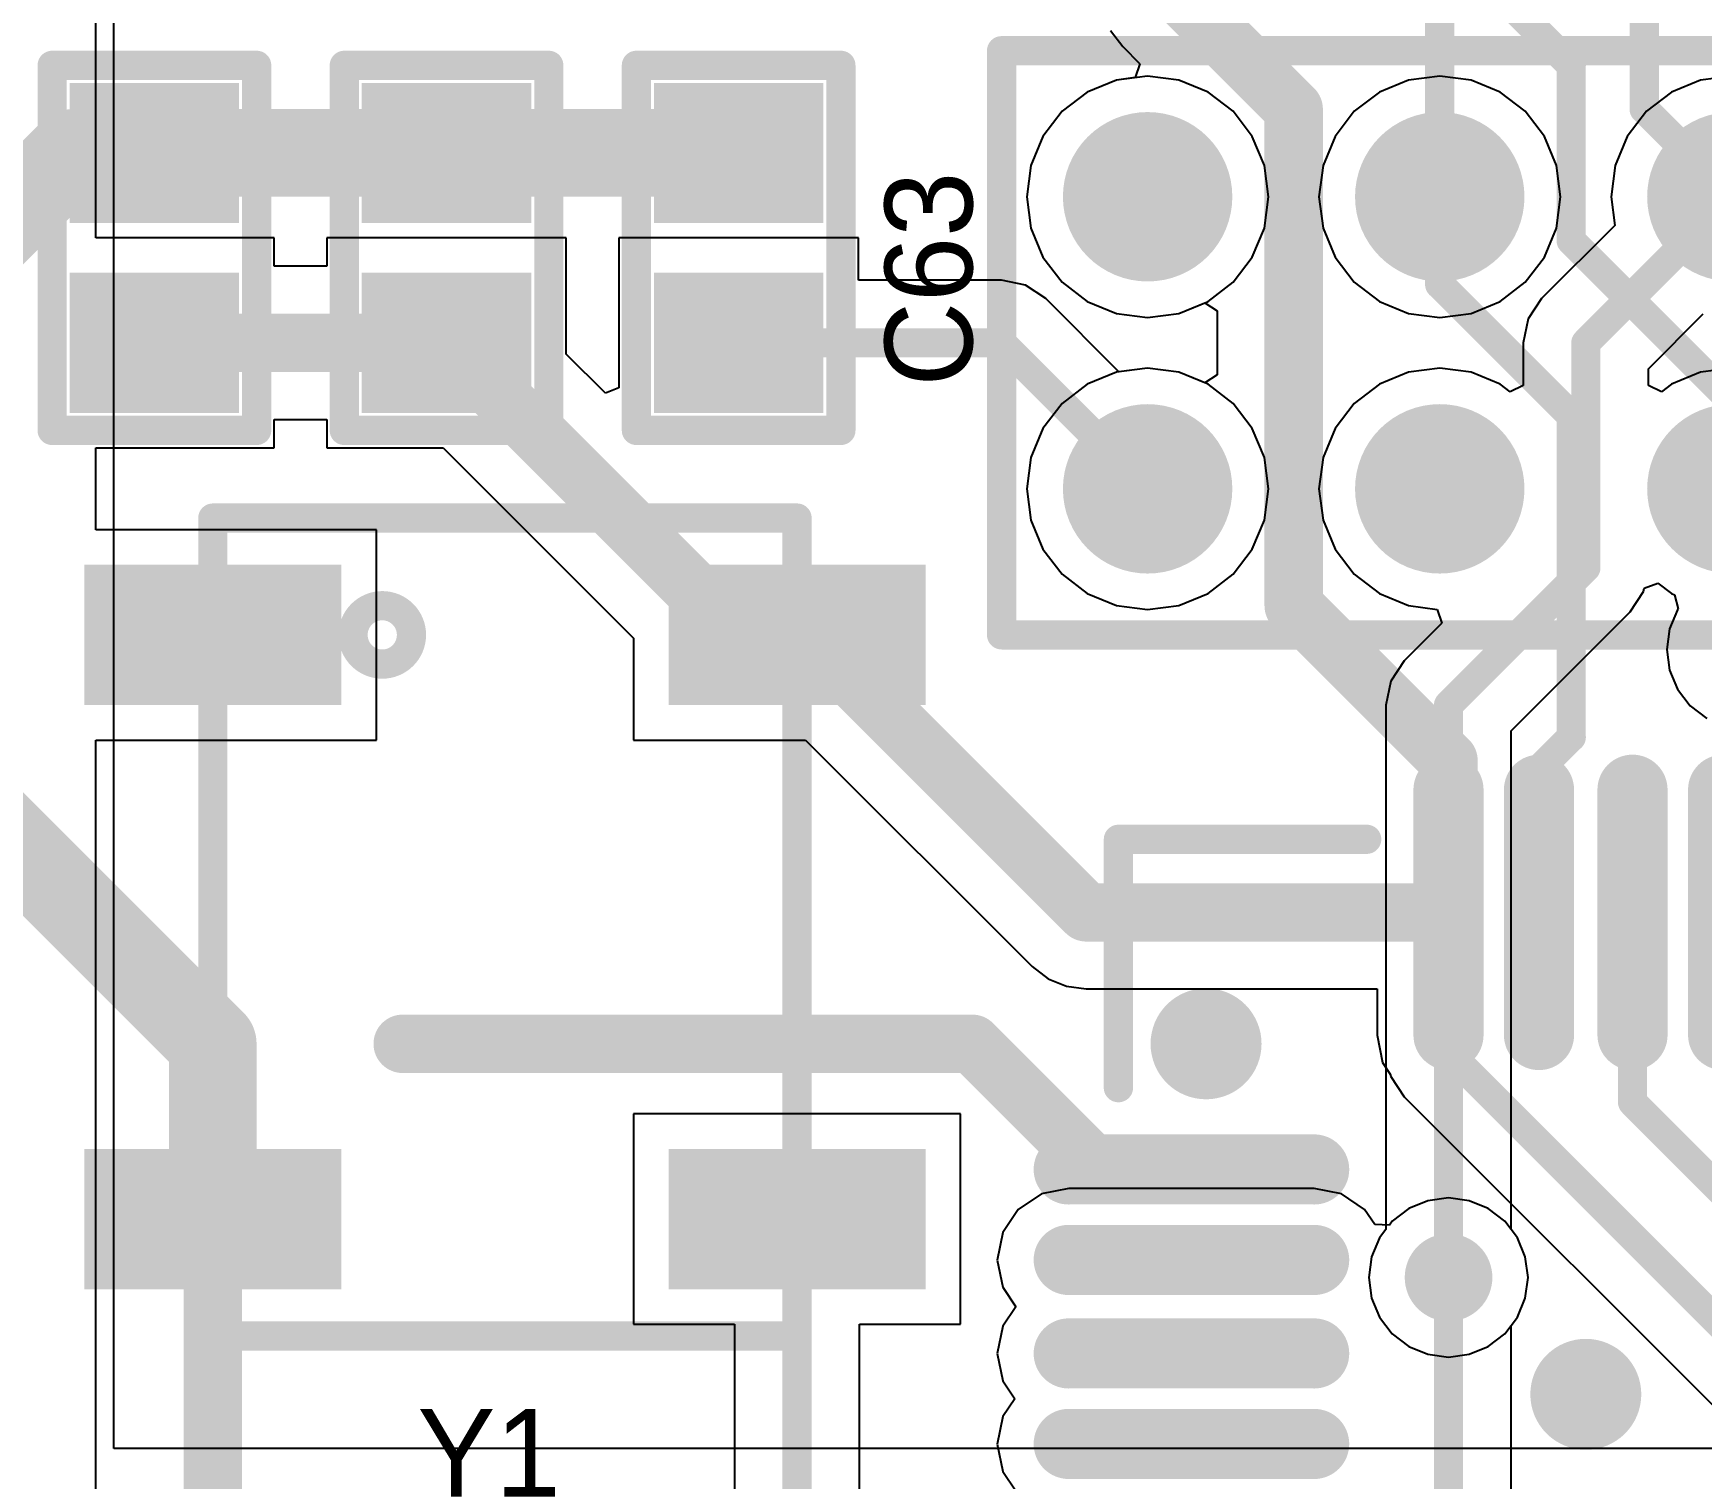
# Model space of a CAD drawing. Extents: x 1012 to 1122, y 1012 to 1122.
# Drawn here: x 1050.51 to 1065.01, y 1079.27 to 1091.84 of the extents above; entities that cross this region are included whole.
import ezdxf

# ---------------------------------------------------------------- set-up
doc = ezdxf.new("R2010")
doc.units = 0
doc.layers.get('0').update_dxf_attribs({"linetype": 'CONTINUOUS'})
for name, color, linetype in [('BOTTOMLAYER', 5, 'CONTINUOUS'), ('BOTTOMSOLDER', 6, 'CONTINUOUS'), ('MULTILAYER', 9, 'CONTINUOUS'), ('TOPLAYER', 1, 'CONTINUOUS'), ('TOPOVERLAY', 2, 'CONTINUOUS'), ('TOPPASTE', 8, 'CONTINUOUS'), ('TOPSOLDER', 216, 'CONTINUOUS')]:
    doc.layers.add(name, color=color, linetype=linetype)

# ---------------------------------------------------------------- blocks, each defined once
blk = doc.blocks.new('CC0603_68')
at = {"layer": 'TOPLAYER'}
for points in [[(-0.508, -0.635), (0.508, -0.635), (-0.508, 0.635), (0.508, 0.635)], [(1.143, -0.635), (2.159, -0.635), (1.143, 0.635), (2.159, 0.635)]]:
    blk.add_solid(points, dxfattribs=at)
at = {"layer": 'TOPOVERLAY', "const_width": 0.254}
for points in [[(-0.762, -0.889), (-0.762, 0.889)], [(-0.508, 0.889), (-0.762, 0.889)], [(2.413, 0.889), (-0.508, 0.889)], [(2.413, -0.889), (2.413, 0.889)], [(2.413, -0.889), (-0.762, -0.889)]]:
    blk.add_lwpolyline(points, dxfattribs=at)
at = {"layer": 'TOPOVERLAY', "const_width": 0.127}
for points in [[(-0.8255, 0.889, 1), (-0.6985, 0.889, 1)], [(-0.8255, 0.889, 1), (-0.6985, 0.889, 1)], [(-0.5715, 0.889, 1), (-0.4445, 0.889, 1)], [(-0.5715, 0.889, 1), (-0.4445, 0.889, 1)], [(2.3495, 0.889, 1), (2.4765, 0.889, 1)], [(2.3495, 0.889, 1), (2.4765, 0.889, 1)], [(-0.8255, -0.889, 1), (-0.6985, -0.889, 1)], [(-0.8255, -0.889, 1), (-0.6985, -0.889, 1)], [(2.3495, -0.889, 1), (2.4765, -0.889, 1)], [(2.3495, -0.889, 1), (2.4765, -0.889, 1)]]:
    blk.add_lwpolyline(points, format="xyb", close=True, dxfattribs=at)
at = {"layer": 'TOPPASTE'}
for points in [[(-0.508, -0.635), (0.508, -0.635), (-0.508, 0.635), (0.508, 0.635)], [(1.143, -0.635), (2.159, -0.635), (1.143, 0.635), (2.159, 0.635)]]:
    blk.add_solid(points, dxfattribs=at)
at = {"layer": 'TOPSOLDER'}
for points in [[(-0.6096, -0.7366), (0.6096, -0.7366), (-0.6096, 0.7366), (0.6096, 0.7366)], [(1.0414, -0.7366), (2.2606, -0.7366), (1.0414, 0.7366), (2.2606, 0.7366)]]:
    blk.add_solid(points, dxfattribs=at)
blk = doc.blocks.new('CC0603_77')
at = {"layer": 'TOPLAYER'}
for points in [[(-0.508, -0.635), (0.508, -0.635), (-0.508, 0.635), (0.508, 0.635)], [(1.143, -0.635), (2.159, -0.635), (1.143, 0.635), (2.159, 0.635)]]:
    blk.add_solid(points, dxfattribs=at)
at = {"layer": 'TOPOVERLAY', "const_width": 0.254}
for points in [[(-0.762, 0.889), (-0.762, -0.889)], [(-0.762, 0.889), (-0.508, 0.889)], [(-0.508, 0.889), (2.413, 0.889)], [(2.413, 0.889), (2.413, -0.889)], [(-0.762, -0.889), (2.413, -0.889)]]:
    blk.add_lwpolyline(points, dxfattribs=at)
at = {"layer": 'TOPOVERLAY', "const_width": 0.127}
for points in [[(-0.8255, 0.889, 1), (-0.6985, 0.889, 1)], [(-0.8255, 0.889, 1), (-0.6985, 0.889, 1)], [(-0.5715, 0.889, 1), (-0.4445, 0.889, 1)], [(-0.5715, 0.889, 1), (-0.4445, 0.889, 1)], [(2.3495, 0.889, 1), (2.4765, 0.889, 1)], [(2.3495, 0.889, 1), (2.4765, 0.889, 1)], [(-0.8255, -0.889, 1), (-0.6985, -0.889, 1)], [(-0.8255, -0.889, 1), (-0.6985, -0.889, 1)], [(2.3495, -0.889, 1), (2.4765, -0.889, 1)], [(2.3495, -0.889, 1), (2.4765, -0.889, 1)]]:
    blk.add_lwpolyline(points, format="xyb", close=True, dxfattribs=at)
at = {"layer": 'TOPPASTE'}
for points in [[(-0.508, -0.635), (0.508, -0.635), (-0.508, 0.635), (0.508, 0.635)], [(1.143, -0.635), (2.159, -0.635), (1.143, 0.635), (2.159, 0.635)]]:
    blk.add_solid(points, dxfattribs=at)
at = {"layer": 'TOPSOLDER'}
for points in [[(-0.6096, -0.7366), (0.6096, -0.7366), (-0.6096, 0.7366), (0.6096, 0.7366)], [(1.0414, -0.7366), (2.2606, -0.7366), (1.0414, 0.7366), (2.2606, 0.7366)]]:
    blk.add_solid(points, dxfattribs=at)
blk = doc.blocks.new('CC0603_78')
at = {"layer": 'TOPLAYER'}
for points in [[(-0.508, -0.635), (0.508, -0.635), (-0.508, 0.635), (0.508, 0.635)], [(1.143, -0.635), (2.159, -0.635), (1.143, 0.635), (2.159, 0.635)]]:
    blk.add_solid(points, dxfattribs=at)
at = {"layer": 'TOPOVERLAY', "const_width": 0.254}
for points in [[(-0.762, 0.889), (-0.762, -0.889)], [(-0.762, 0.889), (-0.508, 0.889)], [(-0.508, 0.889), (2.413, 0.889)], [(2.413, 0.889), (2.413, -0.889)], [(-0.762, -0.889), (2.413, -0.889)]]:
    blk.add_lwpolyline(points, dxfattribs=at)
at = {"layer": 'TOPOVERLAY', "const_width": 0.127}
for points in [[(-0.8255, 0.889, 1), (-0.6985, 0.889, 1)], [(-0.8255, 0.889, 1), (-0.6985, 0.889, 1)], [(-0.5715, 0.889, 1), (-0.4445, 0.889, 1)], [(-0.5715, 0.889, 1), (-0.4445, 0.889, 1)], [(2.3495, 0.889, 1), (2.4765, 0.889, 1)], [(2.3495, 0.889, 1), (2.4765, 0.889, 1)], [(-0.8255, -0.889, 1), (-0.6985, -0.889, 1)], [(-0.8255, -0.889, 1), (-0.6985, -0.889, 1)], [(2.3495, -0.889, 1), (2.4765, -0.889, 1)], [(2.3495, -0.889, 1), (2.4765, -0.889, 1)]]:
    blk.add_lwpolyline(points, format="xyb", close=True, dxfattribs=at)
at = {"layer": 'TOPPASTE'}
for points in [[(-0.508, -0.635), (0.508, -0.635), (-0.508, 0.635), (0.508, 0.635)], [(1.143, -0.635), (2.159, -0.635), (1.143, 0.635), (2.159, 0.635)]]:
    blk.add_solid(points, dxfattribs=at)
at = {"layer": 'TOPSOLDER'}
for points in [[(-0.6096, -0.7366), (0.6096, -0.7366), (-0.6096, 0.7366), (0.6096, 0.7366)], [(1.0414, -0.7366), (2.2606, -0.7366), (1.0414, 0.7366), (2.2606, 0.7366)]]:
    blk.add_solid(points, dxfattribs=at)
blk = doc.blocks.new('IDC10_2_54MM_108')
at = {"layer": 'BOTTOMLAYER', "const_width": 0.635}
for points in [[(-0.3175, 2.54, 1), (0.3175, 2.54, 1)], [(2.2225, 2.54, 1), (2.8575, 2.54, 1)], [(4.7625, 2.54, 1), (5.3975, 2.54, 1)], [(7.3025, 2.54, 1), (7.9375, 2.54, 1)], [(9.8425, 2.54, 1), (10.4775, 2.54, 1)], [(2.2225, 0, 1), (2.8575, 0, 1)], [(4.7625, 0, 1), (5.3975, 0, 1)], [(7.3025, 0, 1), (7.9375, 0, 1)], [(9.8425, 0, 1), (10.4775, 0, 1)]]:
    blk.add_lwpolyline(points, format="xyb", close=True, dxfattribs=at)
at = {"layer": 'BOTTOMLAYER'}
blk.add_solid([(-0.635, -0.635), (0.635, -0.635), (-0.635, 0.635), (0.635, 0.635)], dxfattribs=at)
at = {"layer": 'BOTTOMSOLDER', "const_width": 0.7366}
for points in [[(-0.3683, 2.54, 1), (0.3683, 2.54, 1)], [(2.1717, 2.54, 1), (2.9083, 2.54, 1)], [(4.7117, 2.54, 1), (5.4483, 2.54, 1)], [(7.2517, 2.54, 1), (7.9883, 2.54, 1)], [(9.7917, 2.54, 1), (10.5283, 2.54, 1)], [(2.1717, 0, 1), (2.9083, 0, 1)], [(4.7117, 0, 1), (5.4483, 0, 1)], [(7.2517, 0, 1), (7.9883, 0, 1)], [(9.7917, 0, 1), (10.5283, 0, 1)]]:
    blk.add_lwpolyline(points, format="xyb", close=True, dxfattribs=at)
at = {"layer": 'BOTTOMSOLDER'}
blk.add_solid([(-0.7366, -0.7366), (0.7366, -0.7366), (-0.7366, 0.7366), (0.7366, 0.7366)], dxfattribs=at)
at = {"layer": 'MULTILAYER', "const_width": 0.635}
for points in [[(-0.3175, 2.54, 1), (0.3175, 2.54, 1)], [(2.2225, 2.54, 1), (2.8575, 2.54, 1)], [(4.7625, 2.54, 1), (5.3975, 2.54, 1)], [(7.3025, 2.54, 1), (7.9375, 2.54, 1)], [(9.8425, 2.54, 1), (10.4775, 2.54, 1)], [(2.2225, 0, 1), (2.8575, 0, 1)], [(4.7625, 0, 1), (5.3975, 0, 1)], [(7.3025, 0, 1), (7.9375, 0, 1)], [(9.8425, 0, 1), (10.4775, 0, 1)]]:
    blk.add_lwpolyline(points, format="xyb", close=True, dxfattribs=at)
at = {"layer": 'MULTILAYER'}
blk.add_solid([(-0.635, -0.635), (0.635, -0.635), (-0.635, 0.635), (0.635, 0.635)], dxfattribs=at)
at = {"layer": 'TOPLAYER', "const_width": 0.635}
for points in [[(-0.3175, 2.54, 1), (0.3175, 2.54, 1)], [(2.2225, 2.54, 1), (2.8575, 2.54, 1)], [(4.7625, 2.54, 1), (5.3975, 2.54, 1)], [(7.3025, 2.54, 1), (7.9375, 2.54, 1)], [(9.8425, 2.54, 1), (10.4775, 2.54, 1)], [(2.2225, 0, 1), (2.8575, 0, 1)], [(4.7625, 0, 1), (5.3975, 0, 1)], [(7.3025, 0, 1), (7.9375, 0, 1)], [(9.8425, 0, 1), (10.4775, 0, 1)]]:
    blk.add_lwpolyline(points, format="xyb", close=True, dxfattribs=at)
at = {"layer": 'TOPLAYER'}
blk.add_solid([(-0.635, -0.635), (0.635, -0.635), (-0.635, 0.635), (0.635, 0.635)], dxfattribs=at)
at = {"layer": 'TOPOVERLAY', "const_width": 0.254}
for points in [[(11.43, 3.81), (-1.27, 3.81)], [(-1.27, 3.81), (-1.27, -1.27)], [(11.43, 3.81), (11.43, -1.27)], [(1.27, 1.27), (-1.27, 1.27)], [(1.27, 1.27), (1.27, -1.27)], [(11.43, -1.27), (-1.27, -1.27)]]:
    blk.add_lwpolyline(points, dxfattribs=at)
at = {"layer": 'TOPOVERLAY', "const_width": 0.127}
for points in [[(-1.3335, 3.81, 1), (-1.2065, 3.81, 1)], [(-1.3335, 3.81, 1), (-1.2065, 3.81, 1)], [(11.3665, 3.81, 1), (11.4935, 3.81, 1)], [(11.3665, 3.81, 1), (11.4935, 3.81, 1)], [(-1.3335, 1.27, 1), (-1.2065, 1.27, 1)], [(1.2065, 1.27, 1), (1.3335, 1.27, 1)], [(1.2065, 1.27, 1), (1.3335, 1.27, 1)], [(-1.3335, -1.27, 1), (-1.2065, -1.27, 1)], [(-1.3335, -1.27, 1), (-1.2065, -1.27, 1)], [(1.2065, -1.27, 1), (1.3335, -1.27, 1)], [(11.3665, -1.27, 1), (11.4935, -1.27, 1)], [(11.3665, -1.27, 1), (11.4935, -1.27, 1)]]:
    blk.add_lwpolyline(points, format="xyb", close=True, dxfattribs=at)
at = {"layer": 'TOPSOLDER', "const_width": 0.7366}
for points in [[(-0.3683, 2.54, 1), (0.3683, 2.54, 1)], [(2.1717, 2.54, 1), (2.9083, 2.54, 1)], [(4.7117, 2.54, 1), (5.4483, 2.54, 1)], [(7.2517, 2.54, 1), (7.9883, 2.54, 1)], [(9.7917, 2.54, 1), (10.5283, 2.54, 1)], [(2.1717, 0, 1), (2.9083, 0, 1)], [(4.7117, 0, 1), (5.4483, 0, 1)], [(7.2517, 0, 1), (7.9883, 0, 1)], [(9.7917, 0, 1), (10.5283, 0, 1)]]:
    blk.add_lwpolyline(points, format="xyb", close=True, dxfattribs=at)
at = {"layer": 'TOPSOLDER'}
blk.add_solid([(-0.7366, -0.7366), (0.7366, -0.7366), (-0.7366, 0.7366), (0.7366, 0.7366)], dxfattribs=at)
at = {"layer": 'TOPOVERLAY'}
blk.add_text('1', height=1.27, dxfattribs=at).set_placement((-2.54, -1.27))
blk = doc.blocks.new('QFP44_241')
at = {"layer": 'TOPLAYER', "const_width": 0.406}
for points in [[(7.823, 3.302), (7.823, 1.168)], [(8.611, 3.302), (8.611, 1.168)], [(9.423, 3.302), (9.423, 1.168)], [(10.211, 3.302), (10.211, 1.168)], [(13.513, 0), (11.379, 0)], [(13.513, -0.787), (11.379, -0.787)], [(13.513, -1.6), (11.379, -1.6)], [(13.513, -2.388), (11.379, -2.388)]]:
    blk.add_lwpolyline(points, dxfattribs=at)
at = {"layer": 'TOPLAYER', "const_width": 0.203}
for points in [[(7.722, 3.302, 1), (7.925, 3.302, 1)], [(8.509, 3.302, 1), (8.712, 3.302, 1)], [(9.322, 3.302, 1), (9.525, 3.302, 1)], [(10.109, 3.302, 1), (10.312, 3.302, 1)], [(7.722, 1.168, 1), (7.925, 1.168, 1)], [(8.509, 1.168, 1), (8.712, 1.168, 1)], [(9.322, 1.168, 1), (9.525, 1.168, 1)], [(10.109, 1.168, 1), (10.312, 1.168, 1)], [(11.278, 0, 1), (11.481, 0, 1)], [(13.411, 0, 1), (13.614, 0, 1)], [(11.278, -0.787, 1), (11.481, -0.787, 1)], [(13.411, -0.787, 1), (13.614, -0.787, 1)], [(11.278, -1.6, 1), (11.481, -1.6, 1)], [(13.411, -1.6, 1), (13.614, -1.6, 1)], [(11.278, -2.388, 1), (11.481, -2.388, 1)], [(13.411, -2.388, 1), (13.614, -2.388, 1)]]:
    blk.add_lwpolyline(points, format="xyb", close=True, dxfattribs=at)
at = {"layer": 'TOPOVERLAY', "const_width": 0.254}
for points in [[(10.922, 2.87), (13.081, 2.87)], [(13.081, 2.87), (13.081, 0.711)]]:
    blk.add_lwpolyline(points, dxfattribs=at)
at = {"layer": 'TOPOVERLAY', "const_width": 0.127}
for points in [[(10.858, 2.87, 1), (10.986, 2.87, 1)], [(13.018, 2.87, 1), (13.145, 2.87, 1)], [(13.018, 2.87, 1), (13.145, 2.87, 1)], [(13.018, 0.711, 1), (13.145, 0.711, 1)]]:
    blk.add_lwpolyline(points, format="xyb", close=True, dxfattribs=at)
at = {"layer": 'TOPPASTE', "const_width": 0.406}
for points in [[(7.823, 3.302), (7.823, 1.168)], [(8.611, 3.302), (8.611, 1.168)], [(9.423, 3.302), (9.423, 1.168)], [(10.211, 3.302), (10.211, 1.168)], [(13.513, 0), (11.379, 0)], [(13.513, -0.787), (11.379, -0.787)], [(13.513, -1.6), (11.379, -1.6)], [(13.513, -2.388), (11.379, -2.388)]]:
    blk.add_lwpolyline(points, dxfattribs=at)
at = {"layer": 'TOPPASTE', "const_width": 0.203}
for points in [[(7.722, 3.302, 1), (7.925, 3.302, 1)], [(8.509, 3.302, 1), (8.712, 3.302, 1)], [(9.322, 3.302, 1), (9.525, 3.302, 1)], [(10.109, 3.302, 1), (10.312, 3.302, 1)], [(7.722, 1.168, 1), (7.925, 1.168, 1)], [(8.509, 1.168, 1), (8.712, 1.168, 1)], [(9.322, 1.168, 1), (9.525, 1.168, 1)], [(10.109, 1.168, 1), (10.312, 1.168, 1)], [(11.278, 0, 1), (11.481, 0, 1)], [(13.411, 0, 1), (13.614, 0, 1)], [(11.278, -0.787, 1), (11.481, -0.787, 1)], [(13.411, -0.787, 1), (13.614, -0.787, 1)], [(11.278, -1.6, 1), (11.481, -1.6, 1)], [(13.411, -1.6, 1), (13.614, -1.6, 1)], [(11.278, -2.388, 1), (11.481, -2.388, 1)], [(13.411, -2.388, 1), (13.614, -2.388, 1)]]:
    blk.add_lwpolyline(points, format="xyb", close=True, dxfattribs=at)
at = {"layer": 'TOPSOLDER', "const_width": 0.61}
for points in [[(7.823, 3.302), (7.823, 1.168)], [(8.611, 3.302), (8.611, 1.168)], [(9.423, 3.302), (9.423, 1.168)], [(10.211, 3.302), (10.211, 1.168)], [(13.513, 0), (11.379, 0)], [(13.513, -0.787), (11.379, -0.787)], [(13.513, -1.6), (11.379, -1.6)], [(13.513, -2.388), (11.379, -2.388)]]:
    blk.add_lwpolyline(points, dxfattribs=at)
at = {"layer": 'TOPSOLDER', "const_width": 0.305}
for points in [[(7.671, 3.302, 1), (7.976, 3.302, 1)], [(8.458, 3.302, 1), (8.763, 3.302, 1)], [(9.271, 3.302, 1), (9.576, 3.302, 1)], [(10.058, 3.302, 1), (10.363, 3.302, 1)], [(7.671, 1.168, 1), (7.976, 1.168, 1)], [(8.458, 1.168, 1), (8.763, 1.168, 1)], [(9.271, 1.168, 1), (9.576, 1.168, 1)], [(10.058, 1.168, 1), (10.363, 1.168, 1)], [(11.227, 0, 1), (11.532, 0, 1)], [(13.36, 0, 1), (13.665, 0, 1)], [(11.227, -0.787, 1), (11.532, -0.787, 1)], [(13.36, -0.787, 1), (13.665, -0.787, 1)], [(11.227, -1.6, 1), (11.532, -1.6, 1)], [(13.36, -1.6, 1), (13.665, -1.6, 1)], [(11.227, -2.388, 1), (11.532, -2.388, 1)], [(13.36, -2.388, 1), (13.665, -2.388, 1)]]:
    blk.add_lwpolyline(points, format="xyb", close=True, dxfattribs=at)
blk = doc.blocks.new('PCRYSTAL_247')
at = {"layer": 'TOPLAYER'}
for points in [[(0.508, 6.096), (-0.508, 6.096), (0.508, 4.064), (-0.508, 4.064)], [(5.588, 6.096), (4.572, 6.096), (5.588, 4.064), (4.572, 4.064)], [(0.508, 1.016), (-0.508, 1.016), (0.508, -1.016), (-0.508, -1.016)], [(5.588, 1.016), (4.572, 1.016), (5.588, -1.016), (4.572, -1.016)]]:
    blk.add_solid(points, dxfattribs=at)
at = {"layer": 'TOPOVERLAY', "const_width": 0.254}
for points in [[(-1.016, 0), (-1.016, 5.08)], [(-0.508, 5.08), (-1.016, 5.08)], [(4.572, 5.08), (0.508, 5.08)], [(6.096, 5.08), (5.588, 5.08)], [(6.096, 0), (6.096, 5.08)], [(-0.508, 0), (-1.016, 0)], [(4.572, 0), (0.508, 0)], [(6.096, 0), (5.588, 0)]]:
    blk.add_lwpolyline(points, dxfattribs=at)
at = {"layer": 'TOPOVERLAY'}
for points, const_width in [([(-1.0795, 5.08, 1), (-0.9525, 5.08, 1)], 0.127), ([(-1.0795, 5.08, 1), (-0.9525, 5.08, 1)], 0.127), ([(-0.5715, 5.08, 1), (-0.4445, 5.08, 1)], 0.127), ([(0.4445, 5.08, 1), (0.5715, 5.08, 1)], 0.127), ([(4.5085, 5.08, 1), (4.6355, 5.08, 1)], 0.127), ([(5.5245, 5.08, 1), (5.6515, 5.08, 1)], 0.127), ([(6.0325, 5.08, 1), (6.1595, 5.08, 1)], 0.127), ([(6.0325, 5.08, 1), (6.1595, 5.08, 1)], 0.127), ([(0.254, 1.4732, 1), (-0.254, 1.4732, 1)], 0.254), ([(-0.3175, 1.4732, 1), (-0.1905, 1.4732, 1)], 0.127), ([(0.1905, 1.4732, 1), (0.3175, 1.4732, 1)], 0.127), ([(-1.0795, 0, 1), (-0.9525, 0, 1)], 0.127), ([(-1.0795, 0, 1), (-0.9525, 0, 1)], 0.127), ([(-0.5715, 0, 1), (-0.4445, 0, 1)], 0.127), ([(0.4445, 0, 1), (0.5715, 0, 1)], 0.127), ([(4.5085, 0, 1), (4.6355, 0, 1)], 0.127), ([(5.5245, 0, 1), (5.6515, 0, 1)], 0.127), ([(6.0325, 0, 1), (6.1595, 0, 1)], 0.127), ([(6.0325, 0, 1), (6.1595, 0, 1)], 0.127)]:
    blk.add_lwpolyline(points, format="xyb", close=True, dxfattribs=dict(at, const_width=const_width))
at = {"layer": 'TOPPASTE'}
for points in [[(0.508, 6.096), (-0.508, 6.096), (0.508, 4.064), (-0.508, 4.064)], [(5.588, 6.096), (4.572, 6.096), (5.588, 4.064), (4.572, 4.064)], [(0.508, 1.016), (-0.508, 1.016), (0.508, -1.016), (-0.508, -1.016)], [(5.588, 1.016), (4.572, 1.016), (5.588, -1.016), (4.572, -1.016)]]:
    blk.add_solid(points, dxfattribs=at)
at = {"layer": 'TOPSOLDER'}
for points in [[(0.6096, 6.1976), (-0.6096, 6.1976), (0.6096, 3.9624), (-0.6096, 3.9624)], [(5.6896, 6.1976), (4.4704, 6.1976), (5.6896, 3.9624), (4.4704, 3.9624)], [(0.6096, 1.1176), (-0.6096, 1.1176), (0.6096, -1.1176), (-0.6096, -1.1176)], [(5.6896, 1.1176), (4.4704, 1.1176), (5.6896, -1.1176), (4.4704, -1.1176)]]:
    blk.add_solid(points, dxfattribs=at)

msp = doc.modelspace()

# ---------------------------------------------------------------- linework, layer by layer
at = {"layer": 'BOTTOMLAYER'}
for p, q in [((1051.206, 1079.536), (1051.206, 1092.2)), ((1059.924, 1091.437), (1059.671, 1091.332)), ((1060.196, 1091.472), (1059.924, 1091.437)), ((1060.468, 1091.437), (1060.196, 1091.472)), ((1060.721, 1091.332), (1060.468, 1091.437)), ((1062.464, 1091.437), (1062.211, 1091.332)), ((1062.736, 1091.472), (1062.464, 1091.437)), ((1063.008, 1091.437), (1062.736, 1091.472)), ((1063.261, 1091.332), (1063.008, 1091.437)), ((1065.004, 1091.437), (1064.751, 1091.332)), ((1065.276, 1091.472), (1065.004, 1091.437)), ((1059.671, 1091.332), (1059.453, 1091.165)), ((1060.939, 1091.165), (1060.721, 1091.332)), ((1062.211, 1091.332), (1061.993, 1091.165)), ((1063.479, 1091.165), (1063.261, 1091.332)), ((1064.751, 1091.332), (1064.533, 1091.165)), ((1059.453, 1091.165), (1059.286, 1090.947)), ((1061.106, 1090.947), (1060.939, 1091.165)), ((1061.993, 1091.165), (1061.826, 1090.947)), ((1063.646, 1090.947), (1063.479, 1091.165)), ((1064.533, 1091.165), (1064.366, 1090.947)), ((1059.286, 1090.947), (1059.181, 1090.694)), ((1061.211, 1090.694), (1061.106, 1090.947)), ((1061.826, 1090.947), (1061.721, 1090.694)), ((1063.751, 1090.694), (1063.646, 1090.947)), ((1064.366, 1090.947), (1064.261, 1090.694)), ((1059.181, 1090.694), (1059.146, 1090.422)), ((1061.246, 1090.422), (1061.211, 1090.694)), ((1061.721, 1090.694), (1061.686, 1090.422)), ((1063.786, 1090.422), (1063.751, 1090.694)), ((1064.261, 1090.694), (1064.226, 1090.422)), ((1059.146, 1090.422), (1059.181, 1090.15)), ((1061.211, 1090.15), (1061.246, 1090.422)), ((1061.686, 1090.422), (1061.721, 1090.15)), ((1063.751, 1090.15), (1063.786, 1090.422)), ((1064.226, 1090.422), (1064.258, 1090.173)), ((1059.181, 1090.15), (1059.286, 1089.897)), ((1061.106, 1089.897), (1061.211, 1090.15)), ((1061.721, 1090.15), (1061.826, 1089.897)), ((1064.258, 1090.173), (1063.621, 1089.537)), ((1063.646, 1089.897), (1063.751, 1090.15)), ((1059.286, 1089.897), (1059.453, 1089.679)), ((1060.939, 1089.679), (1061.106, 1089.897)), ((1061.826, 1089.897), (1061.993, 1089.679)), ((1063.479, 1089.679), (1063.646, 1089.897)), ((1059.453, 1089.679), (1059.671, 1089.512)), ((1060.721, 1089.512), (1060.939, 1089.679)), ((1061.993, 1089.679), (1062.211, 1089.512)), ((1063.261, 1089.512), (1063.479, 1089.679)), ((1059.671, 1089.512), (1059.924, 1089.407)), ((1060.468, 1089.407), (1060.721, 1089.512)), ((1062.211, 1089.512), (1062.464, 1089.407)), ((1063.008, 1089.407), (1063.261, 1089.512)), ((1063.621, 1089.537), (1063.504, 1089.36)), ((1059.924, 1089.407), (1060.196, 1089.372)), ((1060.196, 1089.372), (1060.468, 1089.407)), ((1062.464, 1089.407), (1062.736, 1089.372)), ((1062.736, 1089.372), (1063.008, 1089.407)), ((1064.55, 1088.927), (1065.027, 1089.404)), ((1063.504, 1089.36), (1063.462, 1089.152)), ((1063.462, 1089.152), (1063.462, 1088.781)), ((1060.196, 1088.932), (1059.924, 1088.897)), ((1060.468, 1088.897), (1060.196, 1088.932)), ((1062.736, 1088.932), (1062.464, 1088.897)), ((1063.008, 1088.897), (1062.736, 1088.932)), ((1065.276, 1088.932), (1065.004, 1088.897)), ((1059.671, 1088.792), (1059.453, 1088.625)), ((1059.924, 1088.897), (1059.671, 1088.792)), ((1060.721, 1088.792), (1060.468, 1088.897)), ((1060.939, 1088.625), (1060.721, 1088.792)), ((1062.211, 1088.792), (1061.993, 1088.625)), ((1062.464, 1088.897), (1062.211, 1088.792)), ((1063.261, 1088.792), (1063.008, 1088.897)), ((1063.348, 1088.725), (1063.261, 1088.792)), ((1064.55, 1088.781), (1064.55, 1088.927)), ((1064.751, 1088.792), (1064.664, 1088.725)), ((1065.004, 1088.897), (1064.751, 1088.792)), ((1063.462, 1088.781), (1063.348, 1088.725)), ((1064.664, 1088.725), (1064.55, 1088.781)), ((1059.453, 1088.625), (1059.286, 1088.407)), ((1061.106, 1088.407), (1060.939, 1088.625)), ((1061.993, 1088.625), (1061.826, 1088.407)), ((1059.286, 1088.407), (1059.181, 1088.154)), ((1061.211, 1088.154), (1061.106, 1088.407)), ((1061.826, 1088.407), (1061.721, 1088.154)), ((1059.181, 1088.154), (1059.146, 1087.882)), ((1061.246, 1087.882), (1061.211, 1088.154)), ((1061.721, 1088.154), (1061.686, 1087.882)), ((1059.146, 1087.882), (1059.181, 1087.61)), ((1061.211, 1087.61), (1061.246, 1087.882)), ((1061.686, 1087.882), (1061.721, 1087.61)), ((1059.181, 1087.61), (1059.286, 1087.357)), ((1061.106, 1087.357), (1061.211, 1087.61)), ((1061.721, 1087.61), (1061.826, 1087.357)), ((1059.286, 1087.357), (1059.453, 1087.139)), ((1060.939, 1087.139), (1061.106, 1087.357)), ((1061.826, 1087.357), (1061.993, 1087.139)), ((1059.453, 1087.139), (1059.671, 1086.972)), ((1060.721, 1086.972), (1060.939, 1087.139)), ((1061.993, 1087.139), (1062.211, 1086.972)), ((1064.514, 1087.018), (1064.633, 1087.063)), ((1064.633, 1087.063), (1064.751, 1086.972)), ((1059.671, 1086.972), (1059.924, 1086.867)), ((1060.468, 1086.867), (1060.721, 1086.972)), ((1062.211, 1086.972), (1062.464, 1086.867)), ((1064.391, 1086.812), (1064.508, 1086.988)), ((1064.508, 1086.988), (1064.514, 1087.018)), ((1064.508, 1086.988), (1064.508, 1086.988)), ((1064.508, 1086.988), (1064.508, 1086.988)), ((1064.514, 1087.018), (1064.514, 1087.018)), ((1064.751, 1086.972), (1064.777, 1086.961)), ((1064.777, 1086.961), (1064.81, 1086.839)), ((1059.924, 1086.867), (1060.196, 1086.832)), ((1060.196, 1086.832), (1060.468, 1086.867)), ((1062.464, 1086.867), (1062.714, 1086.834)), ((1062.714, 1086.834), (1062.755, 1086.714)), ((1063.356, 1085.777), (1064.391, 1086.812)), ((1064.804, 1086.831), (1064.735, 1086.664)), ((1064.81, 1086.839), (1064.804, 1086.831)), ((1062.755, 1086.714), (1062.428, 1086.387)), ((1064.735, 1086.664), (1064.711, 1086.485)), ((1064.711, 1086.485), (1064.735, 1086.306)), ((1062.428, 1086.387), (1062.31, 1086.211)), ((1062.31, 1086.211), (1062.268, 1086.002)), ((1064.735, 1086.306), (1064.804, 1086.139)), ((1064.804, 1086.139), (1064.914, 1085.996)), ((1062.268, 1086.002), (1062.268, 1081.442)), ((1064.914, 1085.996), (1065.057, 1085.886)), ((1063.356, 1081.442), (1063.356, 1085.777)), ((1062.268, 1081.442), (1062.213, 1081.37)), ((1063.411, 1081.37), (1063.356, 1081.442)), ((1062.213, 1081.37), (1062.144, 1081.203)), ((1063.48, 1081.203), (1063.411, 1081.37)), ((1062.144, 1081.203), (1062.12, 1081.024)), ((1063.504, 1081.024), (1063.48, 1081.203)), ((1062.12, 1081.024), (1062.144, 1080.845)), ((1063.48, 1080.845), (1063.504, 1081.024)), ((1062.144, 1080.845), (1062.213, 1080.678)), ((1063.411, 1080.678), (1063.48, 1080.845)), ((1062.213, 1080.678), (1062.323, 1080.535)), ((1063.301, 1080.535), (1063.411, 1080.678)), ((1062.323, 1080.535), (1062.466, 1080.425)), ((1063.158, 1080.425), (1063.301, 1080.535)), ((1062.466, 1080.425), (1062.633, 1080.356)), ((1062.991, 1080.356), (1063.158, 1080.425)), ((1062.633, 1080.356), (1062.812, 1080.332)), ((1062.812, 1080.332), (1062.991, 1080.356)), ((1084.162, 1079.536), (1051.206, 1079.536))]:
    msp.add_line(p, q, dxfattribs=at)
at = {"layer": 'BOTTOMLAYER', "const_width": 0.254}
for points in [[(1064.006, 1089.152), (1065.276, 1090.422)], [(1064.006, 1087.196), (1064.006, 1089.152)], [(1062.812, 1086.002), (1064.006, 1087.196)], [(1062.812, 1081.024), (1062.812, 1086.002)]]:
    msp.add_lwpolyline(points, dxfattribs=at)
at = {"layer": 'BOTTOMLAYER'}
for points, const_width in [([(1063.943, 1089.152, 1), (1064.07, 1089.152, 1)], 0.127), ([(1063.943, 1089.152, 1), (1064.07, 1089.152, 1)], 0.127), ([(1063.943, 1087.196, 1), (1064.07, 1087.196, 1)], 0.127), ([(1063.943, 1087.196, 1), (1064.07, 1087.196, 1)], 0.127), ([(1062.749, 1086.002, 1), (1062.876, 1086.002, 1)], 0.127), ([(1062.749, 1086.002, 1), (1062.876, 1086.002, 1)], 0.127), ([(1060.514, 1083.056, 1), (1060.895, 1083.056, 1)], 0.381), ([(1062.672, 1081.024, 1), (1062.952, 1081.024, 1)], 0.279), ([(1062.749, 1081.024, 1), (1062.876, 1081.024, 1)], 0.127), ([(1063.815, 1080.008, 1), (1064.197, 1080.008, 1)], 0.381)]:
    msp.add_lwpolyline(points, format="xyb", close=True, dxfattribs=dict(at, const_width=const_width))
at = {"layer": 'BOTTOMSOLDER'}
for points, const_width in [([(1060.463, 1083.056, 1), (1060.945, 1083.056, 1)], 0.483), ([(1062.622, 1081.024, 1), (1063.003, 1081.024, 1)], 0.381), ([(1063.765, 1080.008, 1), (1064.247, 1080.008, 1)], 0.483)]:
    msp.add_lwpolyline(points, format="xyb", close=True, dxfattribs=dict(at, const_width=const_width))
at = {"layer": 'MULTILAYER'}
for points, const_width in [([(1060.514, 1083.056, 1), (1060.895, 1083.056, 1)], 0.381), ([(1062.672, 1081.024, 1), (1062.952, 1081.024, 1)], 0.279), ([(1063.815, 1080.008, 1), (1064.197, 1080.008, 1)], 0.381)]:
    msp.add_lwpolyline(points, format="xyb", close=True, dxfattribs=dict(at, const_width=const_width))
at = {"layer": 'TOPLAYER'}
for p, q in [((1051.052, 1090.066), (1051.052, 1092.2)), ((1059.873, 1091.867), (1059.979, 1091.729)), ((1059.979, 1091.729), (1060.129, 1091.579)), ((1060.129, 1091.579), (1060.089, 1091.458)), ((1059.924, 1091.437), (1059.671, 1091.332)), ((1060.089, 1091.458), (1059.924, 1091.437)), ((1059.671, 1091.332), (1059.453, 1091.165)), ((1059.453, 1091.165), (1059.286, 1090.947)), ((1059.286, 1090.947), (1059.181, 1090.694)), ((1059.181, 1090.694), (1059.146, 1090.422)), ((1059.146, 1090.422), (1059.181, 1090.15)), ((1059.181, 1090.15), (1059.286, 1089.897)), ((1052.601, 1090.066), (1051.052, 1090.066)), ((1052.601, 1089.818), (1052.601, 1090.066)), ((1055.141, 1090.066), (1053.059, 1090.066)), ((1053.059, 1090.066), (1053.059, 1089.818)), ((1055.141, 1089.053), (1055.141, 1090.066)), ((1057.681, 1090.066), (1055.599, 1090.066)), ((1055.599, 1090.066), (1055.599, 1088.761)), ((1057.681, 1089.696), (1057.681, 1090.066)), ((1053.059, 1089.818), (1052.601, 1089.818)), ((1059.286, 1089.897), (1059.453, 1089.679)), ((1058.926, 1089.696), (1057.681, 1089.696)), ((1059.134, 1089.654), (1058.926, 1089.696)), ((1059.453, 1089.679), (1059.671, 1089.512)), ((1059.311, 1089.537), (1059.134, 1089.654)), ((1059.947, 1088.9), (1059.311, 1089.537)), ((1059.671, 1089.512), (1059.924, 1089.407)), ((1059.924, 1089.407), (1060.196, 1089.372)), ((1060.196, 1089.372), (1060.468, 1089.407)), ((1060.468, 1089.407), (1060.694, 1089.501)), ((1060.694, 1089.501), (1060.8, 1089.431)), ((1060.8, 1089.431), (1060.8, 1088.873)), ((1055.481, 1088.713), (1055.141, 1089.053)), ((1060.196, 1088.932), (1059.947, 1088.9)), ((1060.468, 1088.897), (1060.196, 1088.932)), ((1060.694, 1088.803), (1060.468, 1088.897)), ((1060.8, 1088.873), (1060.694, 1088.803)), ((1055.599, 1088.761), (1055.481, 1088.713)), ((1052.601, 1088.238), (1052.601, 1088.486)), ((1052.601, 1088.486), (1053.059, 1088.486)), ((1053.059, 1088.486), (1053.059, 1088.238)), ((1051.052, 1087.526), (1051.052, 1088.238)), ((1051.052, 1088.238), (1052.601, 1088.238)), ((1053.059, 1088.238), (1054.072, 1088.238)), ((1054.072, 1088.238), (1055.726, 1086.584)), ((1053.49, 1087.526), (1051.052, 1087.526)), ((1053.49, 1085.698), (1053.49, 1087.526)), ((1055.726, 1086.584), (1055.726, 1085.698)), ((1051.052, 1073.937), (1051.052, 1085.698)), ((1051.052, 1085.698), (1053.49, 1085.698)), ((1055.726, 1085.698), (1057.222, 1085.698)), ((1057.222, 1085.698), (1059.192, 1083.728)), ((1059.192, 1083.728), (1059.192, 1083.728)), ((1059.192, 1083.728), (1059.33, 1083.622)), ((1059.33, 1083.622), (1059.49, 1083.556)), ((1059.49, 1083.556), (1059.663, 1083.533)), ((1059.663, 1083.533), (1059.663, 1083.533)), ((1059.663, 1083.533), (1062.191, 1083.533)), ((1062.191, 1083.533), (1062.191, 1083.132)), ((1062.191, 1083.132), (1062.238, 1082.894)), ((1062.238, 1082.894), (1062.305, 1082.793)), ((1062.305, 1082.793), (1062.31, 1082.772)), ((1062.31, 1082.772), (1062.428, 1082.595)), ((1062.428, 1082.595), (1066.256, 1078.767)), ((1058.57, 1082.446), (1055.726, 1082.446)), ((1055.726, 1082.446), (1055.726, 1080.618)), ((1058.57, 1080.618), (1058.57, 1082.446)), ((1059.272, 1081.751), (1059.071, 1081.616)), ((1059.51, 1081.798), (1059.272, 1081.751)), ((1061.644, 1081.798), (1059.51, 1081.798)), ((1061.882, 1081.751), (1061.644, 1081.798)), ((1062.083, 1081.616), (1061.882, 1081.751)), ((1062.633, 1081.692), (1062.466, 1081.623)), ((1062.812, 1081.716), (1062.633, 1081.692)), ((1062.991, 1081.692), (1062.812, 1081.716)), ((1063.158, 1081.623), (1062.991, 1081.692)), ((1059.071, 1081.616), (1058.936, 1081.414)), ((1062.171, 1081.485), (1062.083, 1081.616)), ((1062.466, 1081.623), (1062.323, 1081.513)), ((1063.301, 1081.513), (1063.158, 1081.623)), ((1058.936, 1081.414), (1058.889, 1081.176)), ((1062.298, 1081.48), (1062.171, 1081.485)), ((1062.323, 1081.513), (1062.298, 1081.48)), ((1063.411, 1081.37), (1063.301, 1081.513)), ((1063.48, 1081.203), (1063.411, 1081.37)), ((1058.889, 1081.176), (1058.936, 1080.939)), ((1063.504, 1081.024), (1063.48, 1081.203)), ((1063.48, 1080.845), (1063.504, 1081.024)), ((1058.936, 1080.939), (1059.049, 1080.77)), ((1063.411, 1080.678), (1063.48, 1080.845)), ((1059.049, 1080.77), (1058.936, 1080.601)), ((1063.356, 1080.606), (1063.411, 1080.678)), ((1055.726, 1080.618), (1056.604, 1080.618)), ((1056.604, 1080.618), (1056.604, 1078.484)), ((1057.692, 1078.709), (1057.692, 1080.618)), ((1057.692, 1080.618), (1058.57, 1080.618)), ((1058.936, 1080.601), (1058.889, 1080.364)), ((1063.356, 1073.493), (1063.356, 1080.606)), ((1058.889, 1080.364), (1058.936, 1080.126)), ((1058.936, 1080.126), (1059.04, 1079.97)), ((1059.04, 1079.97), (1058.936, 1079.814)), ((1058.936, 1079.814), (1058.889, 1079.576)), ((1058.889, 1079.576), (1058.936, 1079.338)), ((1058.936, 1079.338), (1059.049, 1079.17))]:
    msp.add_line(p, q, dxfattribs=at)
for points, const_width in [([(1064.514, 1091.184), (1064.514, 1092.962)], 0.254), ([(1060.45, 1092.2), (1061.466, 1091.184)], 0.508), ([(1062.736, 1089.66), (1062.736, 1092.2)], 0.254), ([(1063.244, 1092.2), (1063.879, 1091.565)], 0.254), ([(1063.879, 1090.041), (1063.879, 1091.565)], 0.254), ([(1061.466, 1086.866), (1061.466, 1091.184)], 0.508), ([(1064.514, 1091.184), (1065.276, 1090.422)], 0.254), ([(1049.909, 1089.863), (1050.849, 1090.803)], 0.762), ([(1050.849, 1090.803), (1056.64, 1090.803)], 0.762), ([(1063.879, 1090.041), (1065.276, 1088.644)], 0.254), ([(1062.736, 1089.66), (1063.879, 1088.517)], 0.254), ([(1051.56, 1089.152), (1054.1, 1089.152)], 0.508), ([(1054.1, 1089.152), (1056.64, 1086.612)], 0.508), ([(1056.64, 1089.152), (1058.926, 1089.152)], 0.254), ([(1058.926, 1089.152), (1060.196, 1087.882)], 0.254), ([(1063.879, 1085.723), (1063.879, 1088.517)], 0.254), ([(1061.466, 1086.866), (1062.812, 1085.52)], 0.508), ([(1056.64, 1086.612), (1057.148, 1086.612)], 0.508), ([(1057.148, 1086.612), (1057.25, 1086.612)], 0.508), ([(1057.25, 1086.612), (1059.663, 1084.199)], 0.508), ([(1062.812, 1084.199), (1062.812, 1085.52)], 0.508), ([(1063.6, 1085.444), (1063.879, 1085.723)], 0.254), ([(1049.909, 1085.215), (1052.068, 1083.056)], 0.762), ([(1063.6, 1084.199), (1063.6, 1085.444)], 0.254), ([(1059.663, 1084.199), (1062.761, 1084.199)], 0.508), ([(1062.812, 1082.98), (1062.812, 1084.199)], 0.254), ([(1064.412, 1082.548), (1064.412, 1084.199)], 0.254), ([(1052.068, 1081.532), (1052.068, 1083.056)], 0.762), ([(1053.719, 1083.056), (1058.672, 1083.056)], 0.508), ([(1058.672, 1083.056), (1059.764, 1081.964)], 0.508), ([(1062.812, 1082.98), (1066.8, 1078.992)], 0.254), ([(1064.412, 1082.548), (1065.301, 1081.659)], 0.254), ([(1059.764, 1081.964), (1060.577, 1081.964)], 0.508), ([(1052.068, 1076.096), (1052.068, 1081.532)], 0.508), ([(1052.068, 1081.532), (1052.195, 1081.532)], 0.508), ([(1057.148, 1078.484), (1057.148, 1081.532)], 0.254), ([(1062.812, 1071.753), (1062.812, 1081.024)], 0.254)]:
    msp.add_lwpolyline(points, dxfattribs=dict(at, const_width=const_width))
for points, const_width in [([(1063.815, 1091.565, 1), (1063.943, 1091.565, 1)], 0.127), ([(1063.815, 1091.565, 1), (1063.943, 1091.565, 1)], 0.127), ([(1061.339, 1091.184, 1), (1061.593, 1091.184, 1)], 0.254), ([(1061.339, 1091.184, 1), (1061.593, 1091.184, 1)], 0.254), ([(1064.45, 1091.184, 1), (1064.578, 1091.184, 1)], 0.127), ([(1064.45, 1091.184, 1), (1064.578, 1091.184, 1)], 0.127), ([(1050.658, 1090.803, 1), (1051.039, 1090.803, 1)], 0.381), ([(1050.658, 1090.803, 1), (1051.039, 1090.803, 1)], 0.381), ([(1056.449, 1090.803, 1), (1056.831, 1090.803, 1)], 0.381), ([(1063.815, 1090.041, 1), (1063.943, 1090.041, 1)], 0.127), ([(1063.815, 1090.041, 1), (1063.943, 1090.041, 1)], 0.127), ([(1062.672, 1089.66, 1), (1062.8, 1089.66, 1)], 0.127), ([(1062.672, 1089.66, 1), (1062.8, 1089.66, 1)], 0.127), ([(1051.433, 1089.152, 1), (1051.687, 1089.152, 1)], 0.254), ([(1053.973, 1089.152, 1), (1054.227, 1089.152, 1)], 0.254), ([(1053.973, 1089.152, 1), (1054.227, 1089.152, 1)], 0.254), ([(1056.576, 1089.152, 1), (1056.704, 1089.152, 1)], 0.127), ([(1058.862, 1089.152, 1), (1058.989, 1089.152, 1)], 0.127), ([(1058.862, 1089.152, 1), (1058.989, 1089.152, 1)], 0.127), ([(1063.815, 1088.517, 1), (1063.943, 1088.517, 1)], 0.127), ([(1063.815, 1088.517, 1), (1063.943, 1088.517, 1)], 0.127), ([(1060.132, 1087.882, 1), (1060.259, 1087.882, 1)], 0.127), ([(1061.339, 1086.866, 1), (1061.593, 1086.866, 1)], 0.254), ([(1061.339, 1086.866, 1), (1061.593, 1086.866, 1)], 0.254), ([(1056.513, 1086.612, 1), (1056.767, 1086.612, 1)], 0.254), ([(1056.513, 1086.612, 1), (1056.767, 1086.612, 1)], 0.254), ([(1057.021, 1086.612, 1), (1057.275, 1086.612, 1)], 0.254), ([(1057.021, 1086.612, 1), (1057.275, 1086.612, 1)], 0.254), ([(1057.123, 1086.612, 1), (1057.377, 1086.612, 1)], 0.254), ([(1057.123, 1086.612, 1), (1057.377, 1086.612, 1)], 0.254), ([(1062.685, 1085.52, 1), (1062.939, 1085.52, 1)], 0.254), ([(1062.685, 1085.52, 1), (1062.939, 1085.52, 1)], 0.254), ([(1063.815, 1085.723, 1), (1063.943, 1085.723, 1)], 0.127), ([(1063.815, 1085.723, 1), (1063.943, 1085.723, 1)], 0.127), ([(1063.536, 1085.444, 1), (1063.663, 1085.444, 1)], 0.127), ([(1063.536, 1085.444, 1), (1063.663, 1085.444, 1)], 0.127), ([(1059.536, 1084.199, 1), (1059.79, 1084.199, 1)], 0.254), ([(1059.536, 1084.199, 1), (1059.79, 1084.199, 1)], 0.254), ([(1062.634, 1084.199, 1), (1062.888, 1084.199, 1)], 0.254), ([(1062.685, 1084.199, 1), (1062.939, 1084.199, 1)], 0.254), ([(1062.749, 1084.199, 1), (1062.876, 1084.199, 1)], 0.127), ([(1063.536, 1084.199, 1), (1063.663, 1084.199, 1)], 0.127), ([(1064.349, 1084.199, 1), (1064.476, 1084.199, 1)], 0.127), ([(1051.878, 1083.056, 1), (1052.258, 1083.056, 1)], 0.381), ([(1051.878, 1083.056, 1), (1052.258, 1083.056, 1)], 0.381), ([(1060.514, 1083.056, 1), (1060.895, 1083.056, 1)], 0.381), ([(1053.592, 1083.056, 1), (1053.846, 1083.056, 1)], 0.254), ([(1058.545, 1083.056, 1), (1058.799, 1083.056, 1)], 0.254), ([(1058.545, 1083.056, 1), (1058.799, 1083.056, 1)], 0.254), ([(1062.749, 1082.98, 1), (1062.876, 1082.98, 1)], 0.127), ([(1062.749, 1082.98, 1), (1062.876, 1082.98, 1)], 0.127), ([(1064.349, 1082.548, 1), (1064.476, 1082.548, 1)], 0.127), ([(1064.349, 1082.548, 1), (1064.476, 1082.548, 1)], 0.127), ([(1059.637, 1081.964, 1), (1059.891, 1081.964, 1)], 0.254), ([(1059.637, 1081.964, 1), (1059.891, 1081.964, 1)], 0.254), ([(1060.45, 1081.964, 1), (1060.704, 1081.964, 1)], 0.254), ([(1051.878, 1081.532, 1), (1052.258, 1081.532, 1)], 0.381), ([(1051.941, 1081.532, 1), (1052.195, 1081.532, 1)], 0.254), ([(1051.941, 1081.532, 1), (1052.195, 1081.532, 1)], 0.254), ([(1052.068, 1081.532, 1), (1052.322, 1081.532, 1)], 0.254), ([(1057.084, 1081.532, 1), (1057.211, 1081.532, 1)], 0.127), ([(1062.672, 1081.024, 1), (1062.952, 1081.024, 1)], 0.279), ([(1062.749, 1081.024, 1), (1062.876, 1081.024, 1)], 0.127), ([(1063.815, 1080.008, 1), (1064.197, 1080.008, 1)], 0.381)]:
    msp.add_lwpolyline(points, format="xyb", close=True, dxfattribs=dict(at, const_width=const_width))
at = {"layer": 'TOPSOLDER'}
for points, const_width in [([(1060.463, 1083.056, 1), (1060.945, 1083.056, 1)], 0.483), ([(1062.622, 1081.024, 1), (1063.003, 1081.024, 1)], 0.381), ([(1063.765, 1080.008, 1), (1064.247, 1080.008, 1)], 0.483)]:
    msp.add_lwpolyline(points, format="xyb", close=True, dxfattribs=dict(at, const_width=const_width))

# ---------------------------------------------------------------- block references
for name, p, rotation in [('CC0603_77', (1051.56, 1089.152), 90), ('CC0603_78', (1054.1, 1089.152), 90), ('CC0603_68', (1056.64, 1090.803), 270), ('IDC10_2_54MM_108', (1070.356, 1090.422), 180), ('PCRYSTAL_247', (1052.068, 1086.612), 270), ('QFP44_241', (1062.812, 1071.753), 90)]:
    msp.add_blockref(name, p, dxfattribs=dict(rotation=rotation))

# ---------------------------------------------------------------- texts
at = {"layer": 'TOPOVERLAY'}
msp.add_text('C63', height=0.762, rotation=90, dxfattribs=at).set_placement((1058.672, 1088.771))
msp.add_text('Y1', height=0.762, dxfattribs=at).set_placement((1053.846, 1079.119))

doc.saveas('drawing.dxf')
